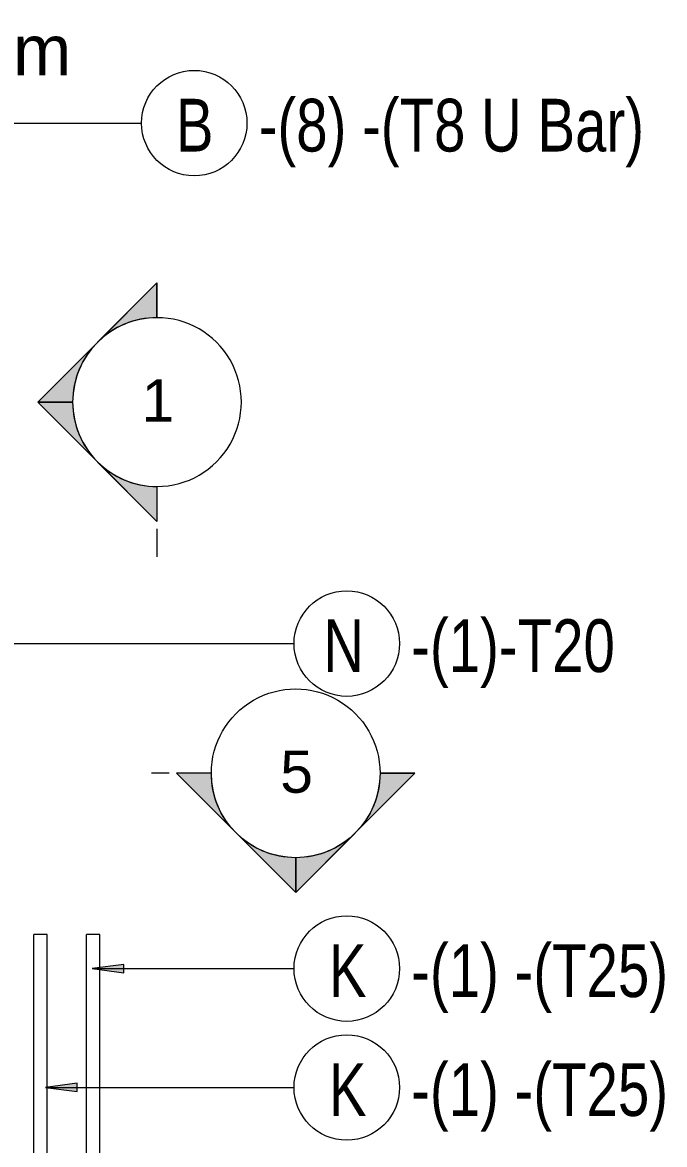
# Model space of a CAD drawing. Header units: millimetres. Extents: x -14563 to 6741, y -2784 to 21137.
# Drawn here: x -11948 to -10730, y 3222 to 5349 of the extents above; entities that cross this region are included whole.
import ezdxf

# ---------------------------------------------------------------- set-up
doc = ezdxf.new("R2010")
doc.units = ezdxf.units.MM
for name, color, linetype, lineweight in [('G-ANNO-SYMB', 111, 'Continuous', 9), ('S-RBAR', 171, 'Continuous', 18), ('S-RBAR-IDEN', 171, 'Continuous', 9)]:
    doc.layers.add(name, color=color, linetype=linetype, lineweight=lineweight)
doc.styles.add('Arial', font='arial.ttf', dxfattribs={"height": 79.99999999999991})
doc.styles.add('Arial_1', font='arial.ttf', dxfattribs={"height": 95.24999999999991})
doc.styles.add('Nirmala UI Semilight', font='NirmalaS.ttf', dxfattribs={"width": 0.8, "height": 99.99999999999993})

# ---------------------------------------------------------------- blocks, each defined once
blk = doc.blocks.new('Detail View - M_Section Head - Filled SHOP DWG-1002450-Elevation Front Copy 1')
at = {"layer": 'G-ANNO-SYMB'}
h = blk.add_hatch(color=256, dxfattribs=at)
edge = h.paths.add_edge_path()
edge.add_line((-11692.77503408039, 4855.778249188798), (-11805.91211907023, 4742.641164198953))
edge.add_arc((-11692.77503408039, 4629.504079209105), 159.9999999999996, 90.00000000000011, 134.9999999999993, ccw=False)
edge.add_line((-11692.77503408039, 4789.504079209105), (-11692.77503408039, 4855.778249188799))
h = blk.add_hatch(color=256, dxfattribs=at)
edge = h.paths.add_edge_path()
edge.add_line((-11919.04920406008, 4629.504079209109), (-11852.77503408039, 4629.504079209109))
edge.add_arc((-11692.77503408039, 4629.504079209105), 160.0000000000026, 134.9999999999994, 179.9999999999991, ccw=False)
edge.add_line((-11805.91211907023, 4742.641164198953), (-11919.04920406008, 4629.504079209109))
h = blk.add_hatch(color=256, dxfattribs=at)
edge = h.paths.add_edge_path()
edge.add_line((-11919.04920406008, 4629.504079209106), (-11805.91211907024, 4516.366994219259))
edge.add_arc((-11692.77503408039, 4629.504079209107), 160.0000000000018, 180.0000000000004, 224.9999999999988, ccw=False)
edge.add_line((-11852.77503408039, 4629.504079209106), (-11919.04920406008, 4629.504079209106))
h = blk.add_hatch(color=256, dxfattribs=at)
edge = h.paths.add_edge_path()
edge.add_line((-11692.77503408039, 4403.229909229413), (-11692.77503408039, 4469.504079209107))
edge.add_arc((-11692.77503408039, 4629.504079209106), 159.9999999999974, 224.9999999999992, 269.9999999999987, ccw=False)
edge.add_line((-11805.91211907024, 4516.366994219259), (-11692.77503408039, 4403.229909229413))
for p, q in [((-11919.04920406008, 4629.504079209107), (-11692.77503408039, 4855.778249188798)), ((-11805.91211907023, 4742.641164198953), (-11692.77503408039, 4855.778249188798)), ((-11692.77503408039, 4789.504079209107), (-11692.77503408039, 4855.778249188798)), ((-11692.77503408039, 4855.778249188799), (-11692.77503408039, 4789.504079209105)), ((-11919.04920406008, 4629.504079209109), (-11805.91211907023, 4742.641164198953)), ((-11919.04920406008, 4629.504079209107), (-11692.77503408039, 4403.229909229412)), ((-11852.77503408039, 4629.504079209109), (-11919.04920406008, 4629.504079209109)), ((-11919.04920406008, 4629.504079209106), (-11852.77503408039, 4629.504079209106)), ((-11805.91211907024, 4516.366994219259), (-11919.04920406008, 4629.504079209106)), ((-11692.77503408039, 4403.229909229413), (-11805.91211907024, 4516.366994219259)), ((-11692.77503408039, 4469.504079209107), (-11692.77503408039, 4403.229909229412)), ((-11692.77503408039, 4469.504079209107), (-11692.77503408039, 4403.229909229413))]:
    blk.add_line(p, q, dxfattribs=at)
for centre, radius, start, end in [((-11692.77503408039, 4629.504079209107), 160.000000000003, 90.00000000000065, 269.999999999999), ((-11692.77503408039, 4629.504079209105), 159.9999999999996, 89.99999999999967, 134.999999999999), ((-11692.77503408039, 4629.504079209107), 159.9999999999966, 269.9999999999976, 90.0000000000005), ((-11692.77503408039, 4629.504079209105), 160.0000000000026, 134.9999999999991, 179.9999999999987), ((-11692.77503408039, 4629.504079209107), 160.0000000000018, 180, 224.9999999999984), ((-11692.77503408039, 4629.504079209106), 159.9999999999974, 224.9999999999988, 269.9999999999984)]:
    blk.add_arc(centre, radius, start, end, dxfattribs=at)
blk = doc.blocks.new('M_Rebar Tag_rfa Dimension - ARROW-793927-Elevation Front Copy 1')
at = {"layer": 'S-RBAR-IDEN'}
blk.add_circle((-11332.77299136475, 4171.670403116531), 100.0000000000018, dxfattribs=at)
blk = doc.blocks.new('M_Rebar Tag_rfa MARK - DOT 1_5-794230-Elevation Front Copy 1')
at = {"layer": 'S-RBAR-IDEN'}
blk.add_circle((-14326.02611254193, 3918.351883903279), 99.99999999999807, dxfattribs=at)
blk = doc.blocks.new('M_Rebar Tag_rfa MARK - ARROW-794226-Elevation Front Copy 1')
at = {"layer": 'S-RBAR-IDEN'}
blk.add_circle((-11332.77299136475, 3555.547847487494), 100.0000000000018, dxfattribs=at)

msp = doc.modelspace()

# ---------------------------------------------------------------- hatches: boundary and pattern name
at = {"layer": 'S-RBAR-IDEN'}
for points in [[(-11815.90915427949, 3555.547847487494), (-11755.90915427949, 3547.648697632251), (-11755.90915427949, 3563.446997342738)], [(-11904.22907512807, 3330.179773598016), (-11844.22907512807, 3322.280623742773), (-11844.22907512807, 3338.07892345326)]]:
    msp.add_hatch(color=256, dxfattribs=at).paths.add_polyline_path(points)

# ---------------------------------------------------------------- linework, layer by layer
at = {"layer": 'G-ANNO-SYMB'}
for p, q in [((-11692.7750340804, 4389.504079209109), (-11692.7750340804, 4336.204150306067)), ((-11669.6748032208, 3925.823945577039), (-11702.90884958001, 3925.823945577039))]:
    msp.add_line(p, q, dxfattribs=at)
at = {"layer": 'S-RBAR'}
for p, q in [((-11901.30383016152, 3619.999999999574), (-11926.30383016151, 3619.999999999574)), ((-11926.30383016151, 2999.999999999594), (-11926.30383016151, 3619.999999999574)), ((-11901.30383016152, 2999.999999999594), (-11901.30383016152, 3619.999999999574)), ((-11801.30383016152, 3619.999999999574), (-11826.30383016152, 3619.999999999574)), ((-11826.30383016152, 2999.999999999594), (-11826.30383016152, 3619.999999999574)), ((-11801.30383016152, 2999.999999999594), (-11801.30383016152, 3619.999999999574))]:
    msp.add_line(p, q, dxfattribs=at)
at = {"layer": 'S-RBAR-IDEN'}
for p, q in [((-12107.08136286141, 5158.354056959335), (-11722.09102996666, 5158.354056959334)), ((-12240.36633016154, 4171.670403116529), (-11432.77299136475, 4171.670403116531)), ((-11755.90915427949, 3563.446997342738), (-11815.90915427949, 3555.547847487494)), ((-11815.90915427949, 3555.547847487494), (-11755.90915427949, 3547.648697632251)), ((-11815.90915427949, 3555.547847487494), (-11432.77299136475, 3555.547847487494)), ((-11755.90915427949, 3547.648697632251), (-11755.90915427949, 3563.446997342738)), ((-11844.22907512807, 3338.07892345326), (-11904.22907512807, 3330.179773598016)), ((-11904.22907512807, 3330.179773598016), (-11844.22907512807, 3322.280623742773)), ((-11904.22907512807, 3330.179773598016), (-11432.77299136475, 3330.179773598016)), ((-11844.22907512807, 3322.280623742773), (-11844.22907512807, 3338.07892345326))]:
    msp.add_line(p, q, dxfattribs=at)

# ---------------------------------------------------------------- block references
at = {"layer": 'G-ANNO-SYMB'}
msp.add_blockref('Detail View - M_Section Head - Filled SHOP DWG-1002450-Elevation Front Copy 1', (0, 0), dxfattribs=at)
at = {"layer": 'G-ANNO-SYMB', "extrusion": (0, 0, -1), "rotation": 90.00000000000038}
msp.add_blockref('Detail View - M_Section Head - Filled SHOP DWG-1002450-Elevation Front Copy 1', (16059.17888242982, 15618.59897965746), dxfattribs=at)
at = {"layer": 'S-RBAR-IDEN'}
for name, p in [('M_Rebar Tag_rfa Dimension - ARROW-793927-Elevation Front Copy 1', (0, 0)), ('M_Rebar Tag_rfa MARK - ARROW-794226-Elevation Front Copy 1', (0, 0)), ('M_Rebar Tag_rfa MARK - ARROW-794226-Elevation Front Copy 1', (0, -225.3680738894797))]:
    msp.add_blockref(name, p, dxfattribs=at)

# ---------------------------------------------------------------- texts
at = {"layer": 'G-ANNO-SYMB', "char_height": 79.99999999999991, "width": 76.96199999999993, "attachment_point": 1, "style": 'Arial'}
for s, insert in [('1', (-11722.12821101374, 4672.571158617096)), ('5', (-11459.02798015414, 3968.891024985027))]:
    msp.add_mtext(s, dxfattribs=dict(at, insert=insert))
at = {"layer": 'S-RBAR-IDEN', "insert": (-13040.22520173472, 5344.079853765003), "char_height": 95.24999999999991, "width": 1452.657749999999, "attachment_point": 1, "style": 'Arial_1', "bg_fill": 3, "box_fill_scale": 0, "bg_fill_color": 256, "bg_fill_true_color": 3254780160, "bg_fill_transparency": 256}
msp.add_mtext('T8 U Bar @100 mm', dxfattribs=at)
at = {"layer": 'S-RBAR-IDEN', "char_height": 99.99999999999993, "attachment_point": 1, "style": 'Nirmala UI Semilight'}
for s, insert, width in [('B', (-11656.9401978058, 5204.435957288117), 76.96199999999993), ('-(8) -(T8 U Bar)', (-11499.87968385304, 5204.435957288117), 872.2359999999993), ('N', (-11377.22215920388, 4217.752303445314), 100.0505999999999), ('-(1)-T20', (-11210.56164525113, 4217.752303445314), 448.9449999999996), ('K', (-11366.66215920388, 3601.629747816278), 74.39659999999995), ('-(1) -(T25)', (-11210.56164525113, 3601.629747816278), 564.3879999999995), ('K', (-11366.66215920388, 3376.261673926799), 74.39659999999995), ('-(1) -(T25)', (-11210.56164525113, 3376.261673926799), 564.3879999999995)]:
    msp.add_mtext(s, dxfattribs=dict(at, insert=insert, width=width))

# ---------------------------------------------------------------- next in the draw order: block references
at = {"layer": 'S-RBAR-IDEN', "rotation": 270.0000000000001}
msp.add_blockref('M_Rebar Tag_rfa MARK - DOT 1_5-794230-Elevation Front Copy 1', (-15540.44291386992, -9167.672055582601), dxfattribs=at)

doc.saveas('drawing.dxf')
